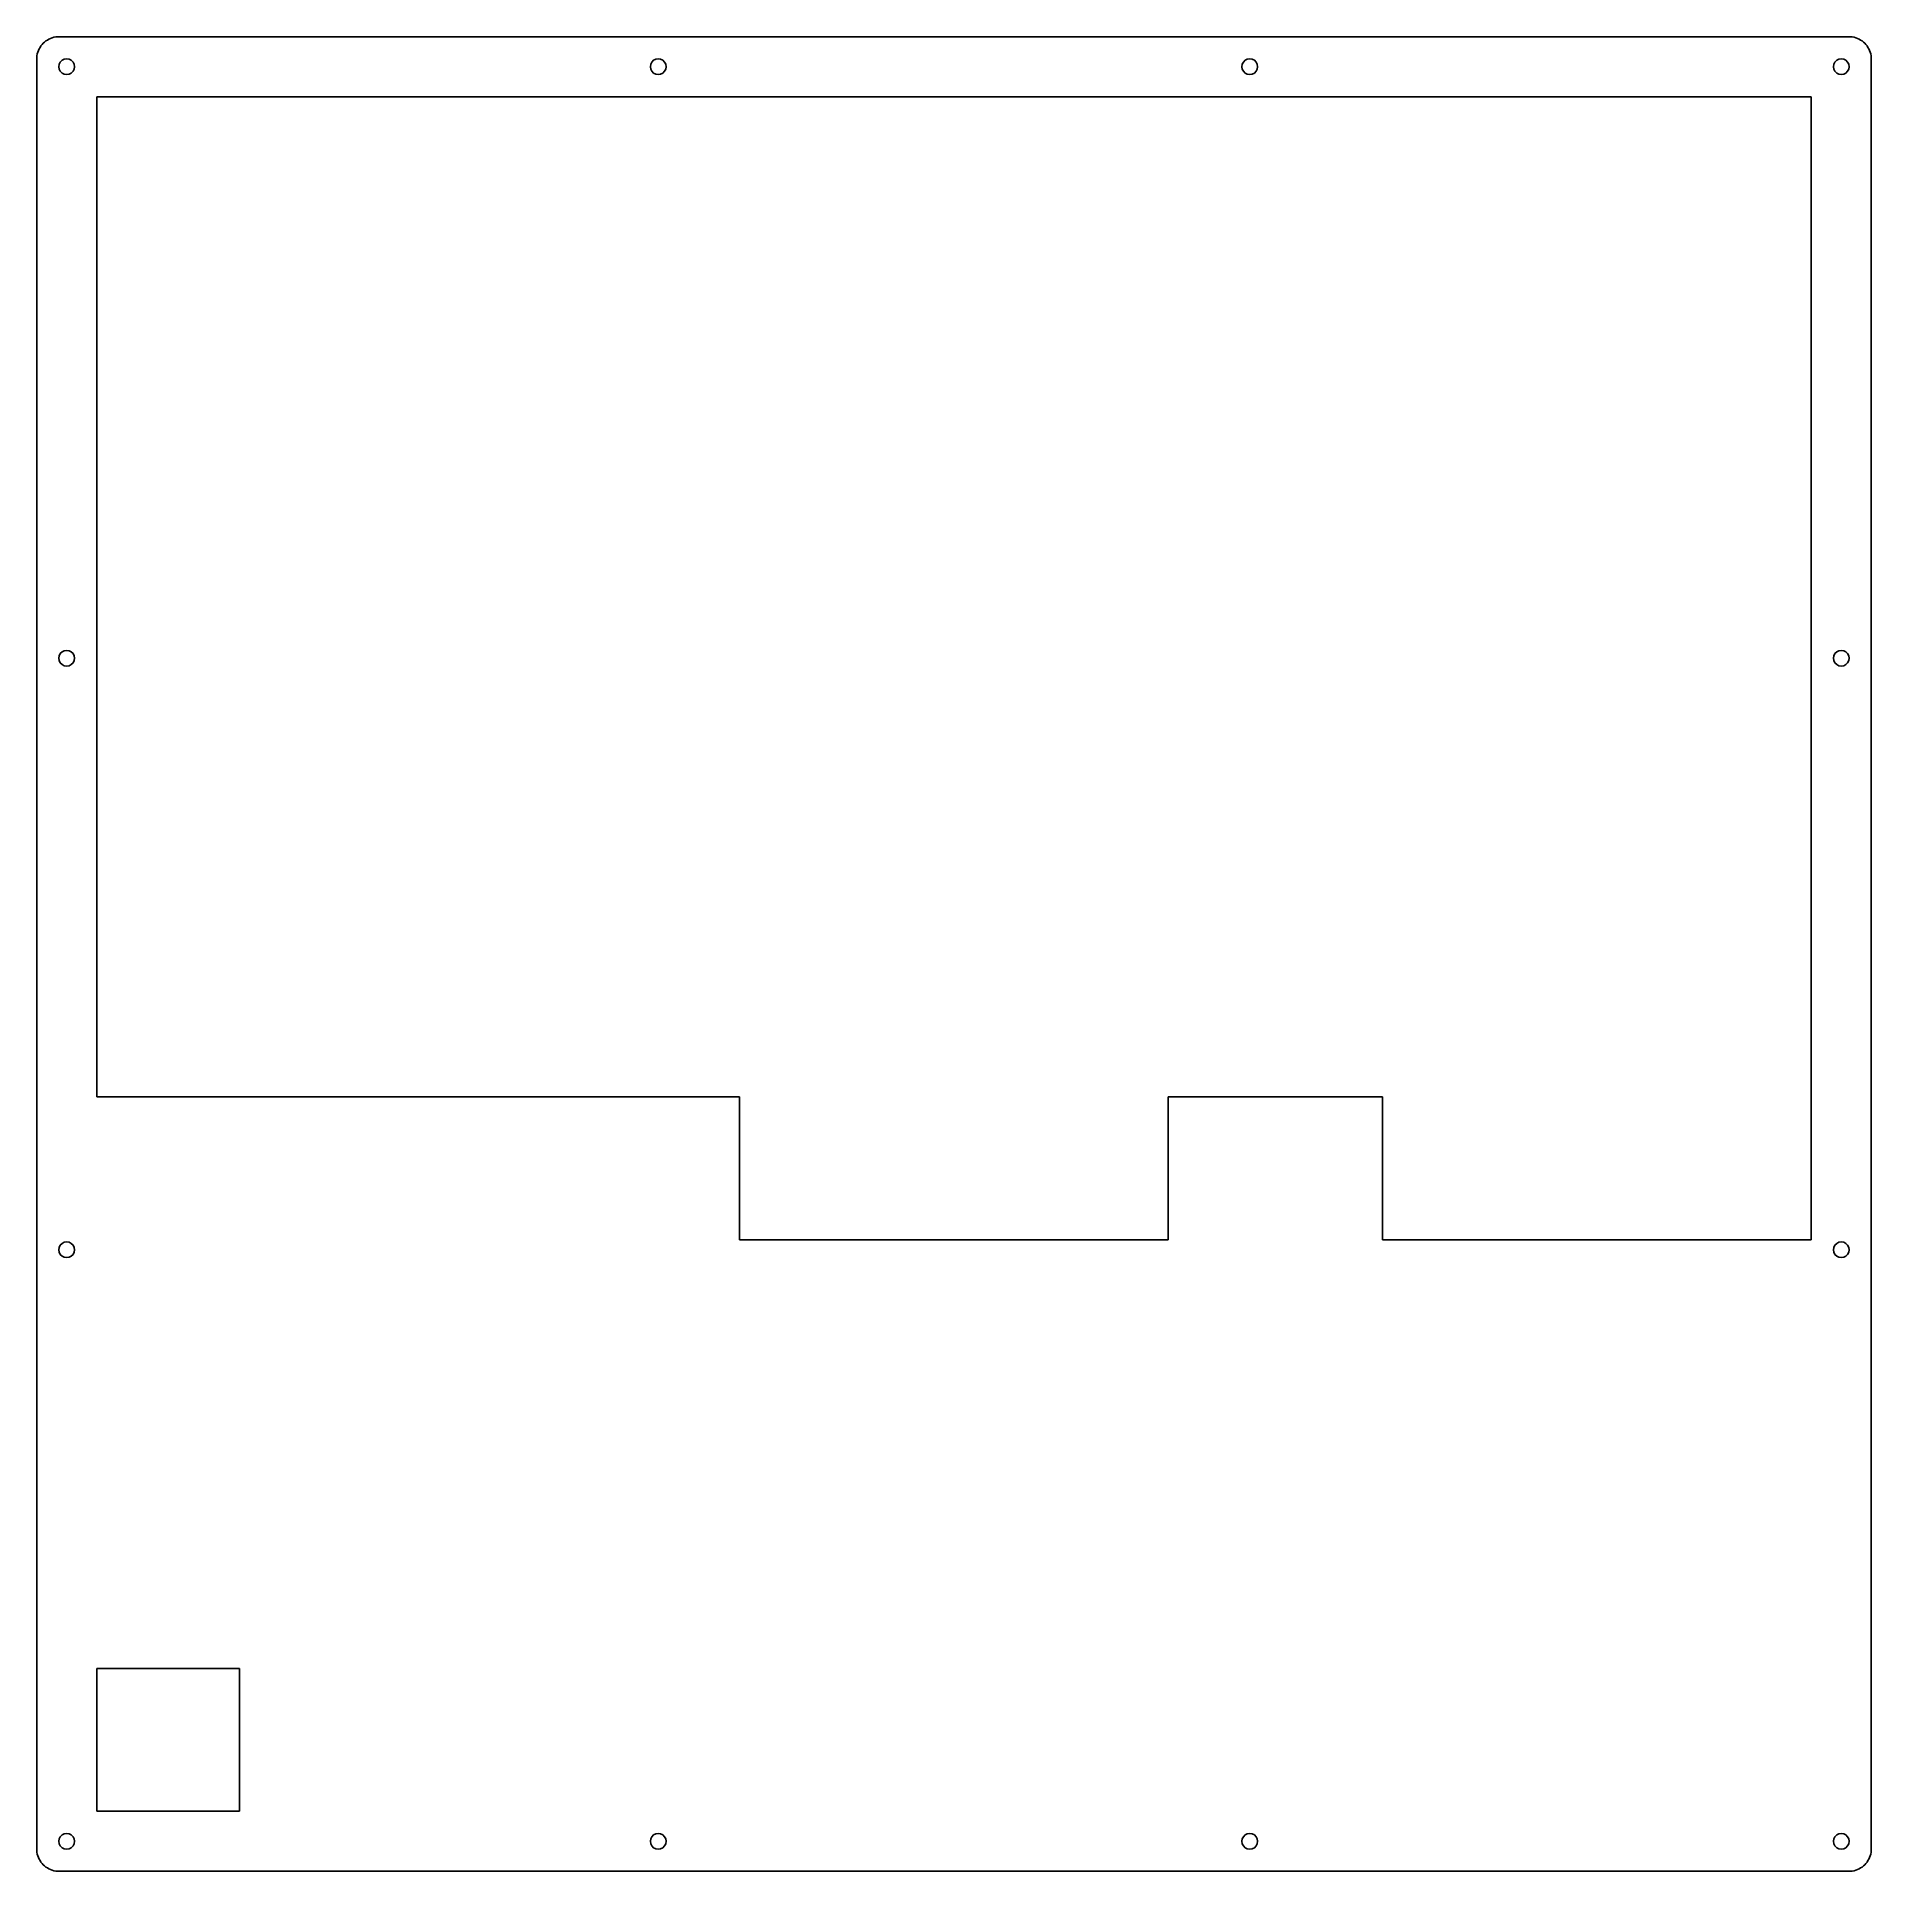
# Model space of a CAD drawing. Extents: x 0 to 245, y 0 to 245.
import ezdxf

# ---------------------------------------------------------------- set-up
doc = ezdxf.new("R2010")
doc.units = 0
doc.layers.get('0').update_dxf_attribs({"linetype": 'CONTINUOUS'})

msp = doc.modelspace()

# ---------------------------------------------------------------- linework, layer by layer
at = {"color": 0}
for p, q in [((2.16765, 244.586), (2.39503, 244.65)), ((2.39503, 244.65), (2.62516, 244.697)), ((2.62516, 244.697), (2.85943, 244.723)), ((2.85943, 244.723), (3.09507, 244.733)), ((3.09507, 244.733), (241.697, 244.733)), ((241.697, 244.733), (241.931, 244.723)), ((241.931, 244.723), (242.165, 244.697)), ((242.165, 244.697), (242.397, 244.65)), ((242.397, 244.65), (242.623, 244.586)), ((0.104731, 241.969), (0.130914, 242.203)), ((0.130914, 242.203), (0.177767, 242.433)), ((0.177767, 242.433), (0.241157, 242.66)), ((0.241157, 242.66), (0.323839, 242.88)), ((0.323839, 242.88), (0.421679, 243.094)), ((0.421679, 243.094), (0.537436, 243.301)), ((0.537436, 243.301), (0.666972, 243.497)), ((0.666972, 243.497), (0.813043, 243.681)), ((0.813043, 243.681), (0.972894, 243.855)), ((0.972894, 243.855), (1.14653, 244.015)), ((1.14653, 244.015), (1.33119, 244.161)), ((1.33119, 244.161), (1.52687, 244.29)), ((1.52687, 244.29), (1.73357, 244.406)), ((1.73357, 244.406), (1.94717, 244.504)), ((1.94717, 244.504), (2.16765, 244.586)), ((242.623, 244.586), (242.845, 244.504)), ((242.845, 244.504), (243.057, 244.406)), ((243.057, 244.406), (243.264, 244.29)), ((243.264, 244.29), (243.459, 244.161)), ((243.459, 244.161), (243.644, 244.015)), ((243.644, 244.015), (243.818, 243.855)), ((243.818, 243.855), (243.978, 243.681)), ((243.978, 243.681), (244.124, 243.497)), ((244.124, 243.497), (244.253, 243.301)), ((244.253, 243.301), (244.369, 243.094)), ((244.369, 243.094), (244.468, 242.88)), ((244.468, 242.88), (244.549, 242.66)), ((244.549, 242.66), (244.613, 242.433)), ((244.613, 242.433), (244.66, 242.203)), ((244.66, 242.203), (244.686, 241.969)), ((0.095085, 241.733), (0.104731, 241.969)), ((0.095085, 3.13228), (0.095085, 241.733)), ((3.09507, 241.058), (3.04409, 240.734)), ((3.04409, 240.734), (3.09507, 240.409)), ((3.24528, 241.35), (3.09507, 241.058)), ((3.09507, 240.409), (3.24528, 240.115)), ((3.47817, 241.583), (3.24528, 241.35)), ((3.24528, 240.115), (3.47817, 239.883)), ((3.77031, 241.733), (3.47817, 241.583)), ((3.47817, 239.883), (3.77031, 239.735)), ((4.09554, 241.784), (3.77031, 241.733)), ((3.77031, 239.735), (4.09554, 239.684)), ((4.41935, 241.733), (4.09554, 241.784)), ((4.09554, 239.684), (4.41935, 239.735)), ((4.7129, 241.583), (4.41935, 241.733)), ((4.41935, 239.735), (4.7129, 239.883)), ((4.94439, 241.35), (4.7129, 241.583)), ((4.7129, 239.883), (4.94439, 240.115)), ((5.09323, 241.058), (4.94439, 241.35)), ((4.94439, 240.115), (5.09323, 240.409)), ((5.14558, 240.734), (5.09323, 241.058)), ((5.09323, 240.409), (5.14558, 240.734)), ((81.963, 241.058), (81.9118, 240.732)), ((81.9118, 240.732), (81.963, 240.409)), ((82.1133, 241.35), (81.963, 241.058)), ((81.963, 240.409), (82.1133, 240.115)), ((82.3447, 241.583), (82.1133, 241.35)), ((82.1133, 240.115), (82.3447, 239.883)), ((82.6368, 241.733), (82.3447, 241.583)), ((82.3447, 239.883), (82.6368, 239.735)), ((82.962, 241.782), (82.6368, 241.733)), ((82.6368, 239.735), (82.962, 239.682)), ((83.2859, 241.733), (82.962, 241.782)), ((82.962, 239.682), (83.2859, 239.735)), ((83.5794, 241.583), (83.2859, 241.733)), ((83.2859, 239.735), (83.5794, 239.883)), ((83.8108, 241.35), (83.5794, 241.583)), ((83.5794, 239.883), (83.8108, 240.115)), ((83.9611, 241.058), (83.8108, 241.35)), ((83.8108, 240.115), (83.9611, 240.409)), ((84.0123, 240.732), (83.9611, 241.058)), ((83.9611, 240.409), (84.0123, 240.732)), ((160.831, 241.058), (160.78, 240.732)), ((160.78, 240.732), (160.831, 240.409)), ((160.98, 241.35), (160.831, 241.058)), ((160.831, 240.409), (160.98, 240.115)), ((161.211, 241.583), (160.98, 241.35)), ((160.98, 240.115), (161.211, 239.883)), ((161.505, 241.733), (161.211, 241.583)), ((161.211, 239.883), (161.505, 239.735)), ((161.83, 241.782), (161.505, 241.733)), ((161.505, 239.735), (161.83, 239.682)), ((162.154, 241.733), (161.83, 241.782)), ((161.83, 239.682), (162.154, 239.735)), ((162.446, 241.583), (162.154, 241.733)), ((162.154, 239.735), (162.446, 239.883)), ((162.679, 241.35), (162.446, 241.583)), ((162.446, 239.883), (162.679, 240.115)), ((162.828, 241.058), (162.679, 241.35)), ((162.679, 240.115), (162.828, 240.409)), ((162.88, 240.732), (162.828, 241.058)), ((162.828, 240.409), (162.88, 240.732)), ((239.697, 241.058), (239.647, 240.732)), ((239.647, 240.732), (239.697, 240.409)), ((239.846, 241.35), (239.697, 241.058)), ((239.697, 240.409), (239.846, 240.115)), ((240.079, 241.583), (239.846, 241.35)), ((239.846, 240.115), (240.079, 239.883)), ((240.371, 241.733), (240.079, 241.583)), ((240.079, 239.883), (240.371, 239.735)), ((240.696, 241.782), (240.371, 241.733)), ((240.371, 239.735), (240.696, 239.682)), ((241.02, 241.733), (240.696, 241.782)), ((240.696, 239.682), (241.02, 239.735)), ((241.314, 241.583), (241.02, 241.733)), ((241.02, 239.735), (241.314, 239.883)), ((241.545, 241.35), (241.314, 241.583)), ((241.314, 239.883), (241.545, 240.115)), ((241.694, 241.058), (241.545, 241.35)), ((241.545, 240.115), (241.694, 240.409)), ((241.747, 240.732), (241.694, 241.058)), ((241.694, 240.409), (241.747, 240.732)), ((244.686, 241.969), (244.697, 241.733)), ((244.697, 241.733), (244.697, 3.1309)), ((8.09322, 236.735), (8.09322, 103.382)), ((236.696, 236.735), (8.09322, 236.735)), ((236.696, 84.3319), (236.696, 236.735)), ((3.09507, 162.191), (3.04409, 161.866)), ((3.04409, 161.866), (3.09507, 161.542)), ((3.24528, 162.483), (3.09507, 162.191)), ((3.09507, 161.542), (3.24528, 161.248)), ((3.47817, 162.715), (3.24528, 162.483)), ((3.77031, 162.865), (3.47817, 162.715)), ((4.09554, 162.916), (3.77031, 162.865)), ((4.41935, 162.865), (4.09554, 162.916)), ((4.7129, 162.715), (4.41935, 162.865)), ((4.94439, 162.483), (4.7129, 162.715)), ((5.09323, 162.191), (4.94439, 162.483)), ((4.94439, 161.248), (5.09323, 161.542)), ((5.14558, 161.866), (5.09323, 162.191)), ((5.09323, 161.542), (5.14558, 161.866)), ((239.697, 162.191), (239.647, 161.866)), ((239.647, 161.866), (239.697, 161.542)), ((239.846, 162.483), (239.697, 162.191)), ((239.697, 161.542), (239.846, 161.248)), ((240.079, 162.715), (239.846, 162.483)), ((240.371, 162.865), (240.079, 162.715)), ((240.696, 162.916), (240.371, 162.865)), ((241.02, 162.865), (240.696, 162.916)), ((241.314, 162.715), (241.02, 162.865)), ((241.545, 162.483), (241.314, 162.715)), ((241.694, 162.191), (241.545, 162.483)), ((241.545, 161.248), (241.694, 161.542)), ((241.747, 161.866), (241.694, 162.191)), ((241.694, 161.542), (241.747, 161.866)), ((3.24528, 161.248), (3.47817, 161.017)), ((3.47817, 161.017), (3.77031, 160.867)), ((3.77031, 160.867), (4.09554, 160.816)), ((4.09554, 160.816), (4.41935, 160.867)), ((4.41935, 160.867), (4.7129, 161.017)), ((4.7129, 161.017), (4.94439, 161.248)), ((239.846, 161.248), (240.079, 161.017)), ((240.079, 161.017), (240.371, 160.867)), ((240.371, 160.867), (240.696, 160.816)), ((240.696, 160.816), (241.02, 160.867)), ((241.02, 160.867), (241.314, 161.017)), ((241.314, 161.017), (241.545, 161.248)), ((8.09322, 103.382), (93.8195, 103.382)), ((93.8195, 103.382), (93.8195, 84.3319)), ((150.971, 84.3319), (150.971, 103.382)), ((150.971, 103.382), (179.544, 103.382)), ((179.544, 103.382), (179.544, 84.3319)), ((3.09507, 83.3229), (3.04409, 82.9991)), ((3.24528, 83.6164), (3.09507, 83.3229)), ((3.47817, 83.8482), (3.24528, 83.6164)), ((3.77031, 83.9971), (3.47817, 83.8482)), ((4.09554, 84.0493), (3.77031, 83.9971)), ((4.41935, 83.9971), (4.09554, 84.0493)), ((4.7129, 83.8482), (4.41935, 83.9971)), ((4.94439, 83.6164), (4.7129, 83.8482)), ((5.09323, 83.3229), (4.94439, 83.6164)), ((5.14558, 82.9991), (5.09323, 83.3229)), ((93.8195, 84.3319), (150.971, 84.3319)), ((179.544, 84.3319), (236.696, 84.3319)), ((239.697, 83.3229), (239.647, 82.998)), ((239.846, 83.6164), (239.697, 83.3229)), ((240.079, 83.8482), (239.846, 83.6164)), ((240.371, 83.9971), (240.079, 83.8482)), ((240.696, 84.0479), (240.371, 83.9971)), ((241.02, 83.9971), (240.696, 84.0479)), ((241.314, 83.8482), (241.02, 83.9971)), ((241.545, 83.6164), (241.314, 83.8482)), ((241.694, 83.3229), (241.545, 83.6164)), ((241.747, 82.998), (241.694, 83.3229)), ((3.04409, 82.9991), (3.09507, 82.6742)), ((3.09507, 82.6742), (3.24528, 82.3817)), ((3.24528, 82.3817), (3.47817, 82.1489)), ((3.47817, 82.1489), (3.77031, 82)), ((3.77031, 82), (4.09554, 81.9478)), ((4.09554, 81.9478), (4.41935, 82)), ((4.41935, 82), (4.7129, 82.1489)), ((4.7129, 82.1489), (4.94439, 82.3817)), ((4.94439, 82.3817), (5.09323, 82.6742)), ((5.09323, 82.6742), (5.14558, 82.9991)), ((239.647, 82.998), (239.697, 82.6742)), ((239.697, 82.6742), (239.846, 82.3817)), ((239.846, 82.3817), (240.079, 82.1489)), ((240.079, 82.1489), (240.371, 82)), ((240.371, 82), (240.696, 81.9478)), ((240.696, 81.9478), (241.02, 82)), ((241.02, 82), (241.314, 82.1489)), ((241.314, 82.1489), (241.545, 82.3817)), ((241.545, 82.3817), (241.694, 82.6742)), ((241.694, 82.6742), (241.747, 82.998)), ((8.09322, 27.1846), (27.146, 27.1846)), ((8.09322, 8.13181), (8.09322, 27.1846)), ((27.146, 27.1846), (27.146, 8.13181)), ((27.146, 8.13181), (8.09322, 8.13181)), ((3.47817, 4.98161), (3.24528, 4.74871)), ((3.77031, 5.13045), (3.47817, 4.98161)), ((4.09554, 5.18142), (3.77031, 5.13045)), ((4.41935, 5.13045), (4.09554, 5.18142)), ((4.7129, 4.98161), (4.41935, 5.13045)), ((4.94439, 4.74871), (4.7129, 4.98161)), ((82.3447, 4.98161), (82.1133, 4.74871)), ((82.6368, 5.13045), (82.3447, 4.98161)), ((82.962, 5.18142), (82.6368, 5.13045)), ((83.2859, 5.13045), (82.962, 5.18142)), ((83.5794, 4.98161), (83.2859, 5.13045)), ((83.8108, 4.74871), (83.5794, 4.98161)), ((161.211, 4.98161), (160.98, 4.74871)), ((161.505, 5.13045), (161.211, 4.98161)), ((161.83, 5.18142), (161.505, 5.13045)), ((162.154, 5.13045), (161.83, 5.18142)), ((162.446, 4.98161), (162.154, 5.13045)), ((162.679, 4.74871), (162.446, 4.98161)), ((240.079, 4.98161), (239.846, 4.74871)), ((240.371, 5.13045), (240.079, 4.98161)), ((240.696, 5.18142), (240.371, 5.13045)), ((241.02, 5.13045), (240.696, 5.18142)), ((241.314, 4.98161), (241.02, 5.13045)), ((241.545, 4.74871), (241.314, 4.98161)), ((0.104731, 2.89664), (0.095085, 3.13228)), ((0.130914, 2.66237), (0.104731, 2.89664)), ((0.177767, 2.43086), (0.130914, 2.66237)), ((3.09507, 4.45657), (3.04409, 4.13135)), ((3.04409, 4.13135), (3.09507, 3.80753)), ((3.24528, 4.74871), (3.09507, 4.45657)), ((3.09507, 3.80753), (3.24528, 3.514)), ((3.24528, 3.514), (3.47817, 3.28249)), ((3.47817, 3.28249), (3.77031, 3.13366)), ((3.77031, 3.13366), (4.09554, 3.0813)), ((4.09554, 3.0813), (4.41935, 3.13366)), ((4.41935, 3.13366), (4.7129, 3.28249)), ((4.7129, 3.28249), (4.94439, 3.514)), ((5.09323, 4.45657), (4.94439, 4.74871)), ((4.94439, 3.514), (5.09323, 3.80753)), ((5.14558, 4.13135), (5.09323, 4.45657)), ((5.09323, 3.80753), (5.14558, 4.13135)), ((81.963, 4.45657), (81.9118, 4.13135)), ((81.9118, 4.13135), (81.963, 3.80753)), ((82.1133, 4.74871), (81.963, 4.45657)), ((81.963, 3.80753), (82.1133, 3.514)), ((82.1133, 3.514), (82.3447, 3.28249)), ((82.3447, 3.28249), (82.6368, 3.13366)), ((82.6368, 3.13366), (82.962, 3.0813)), ((82.962, 3.0813), (83.2859, 3.13366)), ((83.2859, 3.13366), (83.5794, 3.28249)), ((83.5794, 3.28249), (83.8108, 3.514)), ((83.9611, 4.45657), (83.8108, 4.74871)), ((83.8108, 3.514), (83.9611, 3.80753)), ((84.0123, 4.13135), (83.9611, 4.45657)), ((83.9611, 3.80753), (84.0123, 4.13135)), ((160.831, 4.45657), (160.78, 4.13135)), ((160.78, 4.13135), (160.831, 3.80753)), ((160.98, 4.74871), (160.831, 4.45657)), ((160.831, 3.80753), (160.98, 3.514)), ((160.98, 3.514), (161.211, 3.28249)), ((161.211, 3.28249), (161.505, 3.13366)), ((161.505, 3.13366), (161.83, 3.0813)), ((161.83, 3.0813), (162.154, 3.13366)), ((162.154, 3.13366), (162.446, 3.28249)), ((162.446, 3.28249), (162.679, 3.514)), ((162.828, 4.45657), (162.679, 4.74871)), ((162.679, 3.514), (162.828, 3.80753)), ((162.88, 4.13135), (162.828, 4.45657)), ((162.828, 3.80753), (162.88, 4.13135)), ((239.697, 4.45657), (239.647, 4.13135)), ((239.647, 4.13135), (239.697, 3.80753)), ((239.846, 4.74871), (239.697, 4.45657)), ((239.697, 3.80753), (239.846, 3.514)), ((239.846, 3.514), (240.079, 3.28249)), ((240.079, 3.28249), (240.371, 3.13366)), ((240.371, 3.13366), (240.696, 3.0813)), ((240.696, 3.0813), (241.02, 3.13366)), ((241.02, 3.13366), (241.314, 3.28249)), ((241.314, 3.28249), (241.545, 3.514)), ((241.694, 4.45657), (241.545, 4.74871)), ((241.545, 3.514), (241.694, 3.80753)), ((241.747, 4.13135), (241.694, 4.45657)), ((241.694, 3.80753), (241.747, 4.13135)), ((244.66, 2.66237), (244.613, 2.43086)), ((244.686, 2.89664), (244.66, 2.66237)), ((244.697, 3.1309), (244.686, 2.89664)), ((0.241157, 2.20486), (0.177767, 2.43086)), ((0.323839, 1.983), (0.241157, 2.20486)), ((0.421679, 1.77078), (0.323839, 1.983)), ((0.537436, 1.56407), (0.421679, 1.77078)), ((0.666972, 1.36839), (0.537436, 1.56407)), ((0.813043, 1.18374), (0.666972, 1.36839)), ((0.972894, 1.0101), (0.813043, 1.18374)), ((1.14653, 0.850251), (0.972894, 1.0101)), ((1.33119, 0.704176), (1.14653, 0.850251)), ((1.52687, 0.574643), (1.33119, 0.704176)), ((1.73357, 0.458886), (1.52687, 0.574643)), ((1.94717, 0.359668), (1.73357, 0.458886)), ((2.16765, 0.278364), (1.94717, 0.359668)), ((2.39503, 0.214974), (2.16765, 0.278364)), ((2.62516, 0.168121), (2.39503, 0.214974)), ((2.85943, 0.141938), (2.62516, 0.168121)), ((3.09507, 0.130914), (2.85943, 0.141938)), ((241.697, 0.130914), (3.09507, 0.130914)), ((241.931, 0.141938), (241.697, 0.130914)), ((242.165, 0.168121), (241.931, 0.141938)), ((242.397, 0.214974), (242.165, 0.168121)), ((242.623, 0.278364), (242.397, 0.214974)), ((242.845, 0.359668), (242.623, 0.278364)), ((243.057, 0.458886), (242.845, 0.359668)), ((243.264, 0.574643), (243.057, 0.458886)), ((243.459, 0.704176), (243.264, 0.574643)), ((243.644, 0.850251), (243.459, 0.704176)), ((243.818, 1.0101), (243.644, 0.850251)), ((243.978, 1.18374), (243.818, 1.0101)), ((244.124, 1.36839), (243.978, 1.18374)), ((244.253, 1.56407), (244.124, 1.36839)), ((244.369, 1.77078), (244.253, 1.56407)), ((244.468, 1.983), (244.369, 1.77078)), ((244.549, 2.20486), (244.468, 1.983)), ((244.613, 2.43086), (244.549, 2.20486))]:
    msp.add_line(p, q, dxfattribs=at)

doc.saveas('drawing.dxf')
